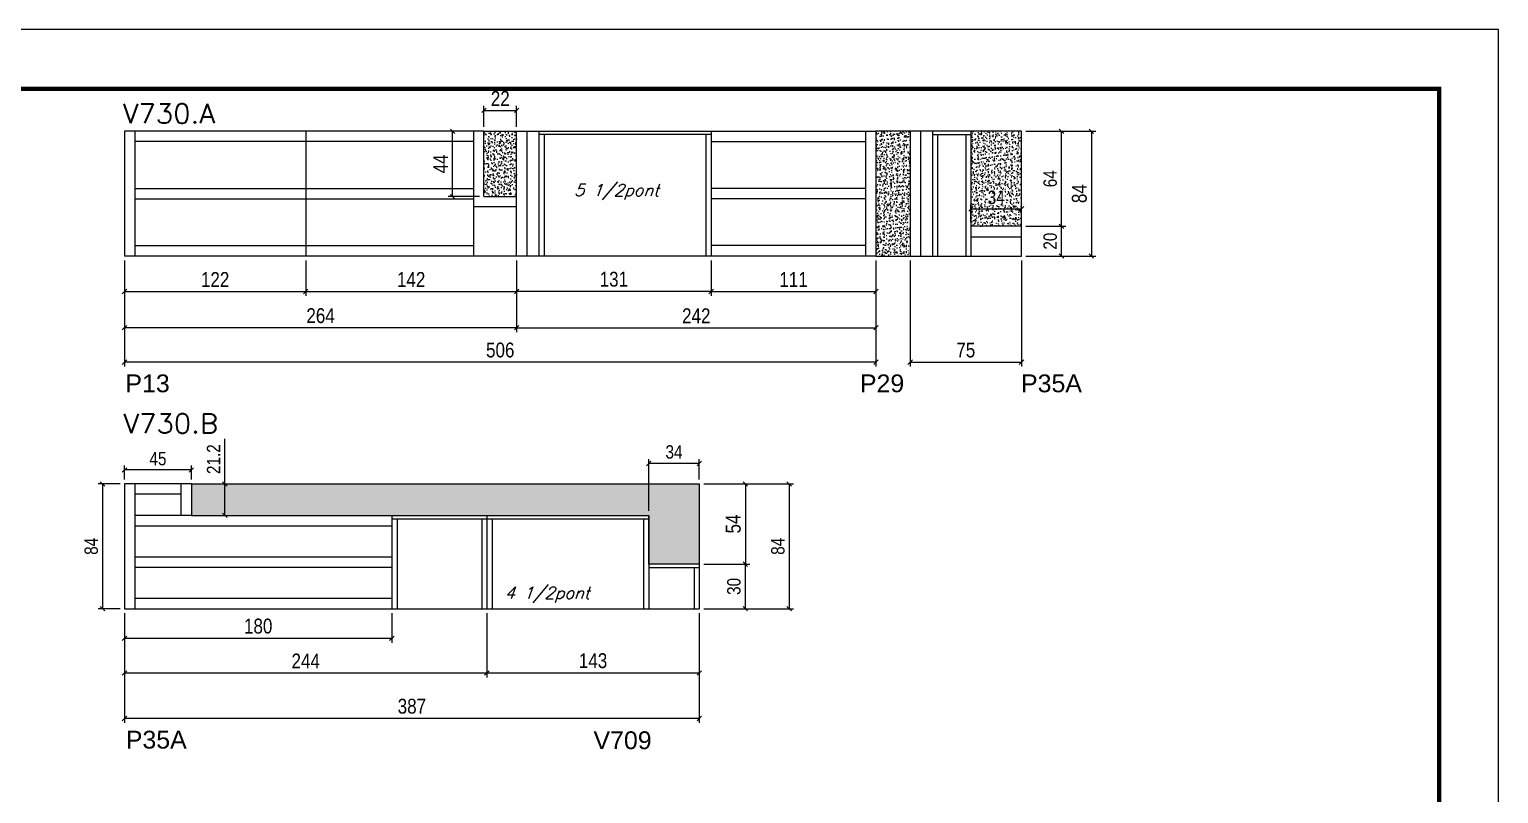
# Model space of a CAD drawing. Extents: x -20960 to -5926, y -2106 to 21915.
# Drawn here: x -8541 to -7552, y 12212 to 12727 of the extents above; entities that cross this region are included whole.
import ezdxf

# ---------------------------------------------------------------- set-up
doc = ezdxf.new("R2010")
doc.units = 0
doc.linetypes.add('DASHED', pattern=[0.75, 0.5, -0.25])
for name, color, linetype in [('5', 5, 'Continuous'), ('COTA', 241, 'Continuous'), ('Painéis', 200, 'Continuous'), ('SARR_2.2x7', 40, 'Continuous'), ('SARR_3.5x7', 81, 'Continuous'), ('texto', 7, 'Continuous')]:
    doc.layers.add(name, color=color, linetype=linetype)
for name, color, linetype, lineweight in [('Folhas', 255, 'Continuous', 9), ('SARRAFO DE PRESSAO', 251, 'DASHED', 9), ('Texto Seção', 7, 'Continuous', 15)]:
    doc.layers.add(name, color=color, linetype=linetype, lineweight=lineweight)
doc.styles.add('COTA TECNICA', font='techl___.ttf', dxfattribs={"height": 10})
doc.styles.add('COTA TECNICA-50', font='techl___.ttf', dxfattribs={"height": 9})
doc.styles.add('REGUA-120', font='ROMANS.shx', dxfattribs={"height": 15})
doc.styles.add('Romans', font='romans.shx')
doc.styles.get("Standard").update_dxf_attribs({"font": 'arial.ttf'})
doc.dimstyles.new('COTA PAINEL-50', dxfattribs={"dimtxt": 9, "dimasz": 3, "dimexe": 3, "dimexo": 3, "dimgap": 3, "dimtad": 1, "dimdec": 1, "dimzin": 12, "dimdsep": 46, "dimtxsty": 'COTA TECNICA-50', "dimblk1": 'OBLIQUE', "dimblk2": 'OBLIQUE', "dimsah": 1, "dimcen": 0.9, "dimclrd": 4, "dimclre": 4, "dimclrt": 240, "dimadec": 1, "dimazin": 3, "dimtfac": 1, "dimtdec": 1, "dimtmove": 0, "dimatfit": 3, "dimfxl": 1, "dimtolj": 1, "dimtzin": 12, "dimarcsym": 0})
doc.dimstyles.new('PAINEL', dxfattribs={"dimtxt": 10, "dimasz": 3, "dimexe": 3, "dimexo": 3, "dimgap": 3, "dimtad": 1, "dimdec": 1, "dimzin": 12, "dimdsep": 46, "dimtxsty": 'COTA TECNICA', "dimblk1": 'OBLIQUE', "dimblk2": 'OBLIQUE', "dimsah": 1, "dimcen": 0.9, "dimclrd": 4, "dimclre": 4, "dimclrt": 240, "dimadec": 1, "dimazin": 3, "dimtfac": 1, "dimtdec": 1, "dimtmove": 0, "dimatfit": 3, "dimfxl": 1, "dimtolj": 1, "dimtzin": 12, "dimarcsym": 0})
pattern_1 = [(50, (-141942.9357, -18452.1367), (5.46554007, -0.47817257), [0.5715, -6.2865]), (355, (-141942.9357, -18452.1367), (-1.05730264, 5.73170536), [0.4572, -5.02921753]), (100.4514447, (-141942.48, -18452.1765), (4.40823741, 5.25353256), [0.48570026, -5.34270734]), (46.1842, (-141942.936, -18450.6127), (8.13237123, -1.26126984), [0.85725, -9.42975]), (96.6355576, (-141942.258, -18450.718), (7.122124, 7.42278374), [0.7285507, -8.01406824]), (351.184151, (-141942.936, -18450.613), (7.122124, 7.42278374), [0.685799, -7.54379196]), (21, (-141942.1737, -18450.9937), (4.54843174, -3.06795595), [0.5715, -6.2865]), (326, (-141942.1737, -18450.9937), (1.85406085, 5.52563898), [0.4572, -5.0292]), (71.451445, (-141941.7947, -18451.2493), (6.40249258, 2.45768307), [0.48570026, -5.34269813]), (37.5, (-141942.9357, -18452.1367), (0.092658098, 2.536651166), [0, -4.96824, 0, -5.1054, 0, -5.04825]), (7.5, (-141942.9357, -18452.1367), (2.004589875, 3.005417245), [0, -2.91084, 0, -4.85394, 0, -1.92405]), (327.5, (-141944.635, -18452.1367), (4.067717855, -0.17186232), [0, -1.905, 0, -5.9436, 0, -7.8867]), (317.5, (-141945.397, -18452.1367), (4.44387544, 0.76279473), [0, -2.4765, 0, -3.94716, 0, -5.6007])]

# ---------------------------------------------------------------- blocks, each defined once
blk = doc.blocks.new('9999999999')
at = {"layer": 'Folhas'}
blk.add_lwpolyline([(98138.98, 34190.21), (99623.98, 34190.21), (99623.98, 35240.21), (98138.98, 35240.21)], close=True, dxfattribs=at)
at = {"layer": 'Folhas', "color": 30, "const_width": 3}
blk.add_lwpolyline([(98213.98, 34230.21), (99583.98, 34230.21), (99583.98, 35200.21), (98213.98, 35200.21)], close=True, dxfattribs=at)
blk = doc.blocks.new('_Oblique')
at = {"color": 0, "linetype": 'ByBlock', "lineweight": -2}
blk.add_line((-0.5, -0.5), (0.5, 0.5), dxfattribs=at)
blk = doc.blocks.new('*D1173')
at = {"layer": 'COTA', "color": 4, "linetype": 'ByBlock', "lineweight": -2, "transparency": 16777216}
for p, q in [((-8477.3, 12571.22), (-8477.3, 12522.91)), ((-8213.3, 12571.22), (-8213.3, 12522.91)), ((-8213.3, 12525.91), (-8477.3, 12525.91))]:
    blk.add_line(p, q, dxfattribs=at)
at = {"layer": 'Defpoints', "color": 0, "linetype": 'ByBlock', "transparency": 16777216}
for p in [(-8477.3, 12574.22), (-8213.3, 12574.22), (-8477.3, 12525.91)]:
    blk.add_point(p, dxfattribs=at)
at = {"layer": 'COTA', "color": 4, "linetype": 'ByBlock', "lineweight": -2, "transparency": 16777216, "xscale": 3, "yscale": 3, "zscale": 3, "rotation": 180}
blk.add_blockref('_Oblique', (-8477.3, 12525.91), dxfattribs=at)
at = {"layer": 'COTA', "color": 4, "linetype": 'ByBlock', "lineweight": -2, "transparency": 16777216, "xscale": 3, "yscale": 3, "zscale": 3}
blk.add_blockref('_Oblique', (-8213.3, 12525.91), dxfattribs=at)
at = {"layer": 'COTA', "color": 240, "linetype": 'ByBlock', "transparency": 16777216, "insert": (-8345.3, 12534.01), "char_height": 10, "attachment_point": 5, "style": 'COTA TECNICA'}
blk.add_mtext('\\A1;264', dxfattribs=at)
blk = doc.blocks.new('*D1174')
at = {"layer": 'COTA', "color": 4, "linetype": 'ByBlock', "lineweight": -2, "transparency": 16777216}
for p, q in [((-8213.3, 12571.22), (-8213.3, 12522.91)), ((-7971.3, 12571.22), (-7971.3, 12522.91)), ((-8213.3, 12525.91), (-7971.3, 12525.91))]:
    blk.add_line(p, q, dxfattribs=at)
at = {"layer": 'Defpoints', "color": 0, "linetype": 'ByBlock', "transparency": 16777216}
for p in [(-8213.3, 12574.22), (-7971.3, 12574.22), (-7971.3, 12525.91)]:
    blk.add_point(p, dxfattribs=at)
at = {"layer": 'COTA', "color": 4, "linetype": 'ByBlock', "lineweight": -2, "transparency": 16777216, "xscale": 3, "yscale": 3, "zscale": 3, "rotation": 180}
blk.add_blockref('_Oblique', (-8213.3, 12525.91), dxfattribs=at)
at = {"layer": 'COTA', "color": 4, "linetype": 'ByBlock', "lineweight": -2, "transparency": 16777216, "xscale": 3, "yscale": 3, "zscale": 3}
blk.add_blockref('_Oblique', (-7971.3, 12525.91), dxfattribs=at)
at = {"layer": 'COTA', "color": 240, "linetype": 'ByBlock', "transparency": 16777216, "insert": (-8092.3, 12533.98), "char_height": 10, "attachment_point": 5, "style": 'COTA TECNICA'}
blk.add_mtext('\\A1;242', dxfattribs=at)
blk = doc.blocks.new('*D1175')
at = {"layer": 'COTA', "color": 4, "linetype": 'ByBlock', "lineweight": -2, "transparency": 16777216}
for p, q in [((-7948.3, 12571.22), (-7948.3, 12499.77)), ((-7873.3, 12571.22), (-7873.3, 12499.77)), ((-7948.3, 12502.77), (-7873.3, 12502.77))]:
    blk.add_line(p, q, dxfattribs=at)
at = {"layer": 'Defpoints', "color": 0, "linetype": 'ByBlock', "transparency": 16777216}
for p in [(-7948.3, 12574.22), (-7873.3, 12574.22), (-7873.3, 12502.77)]:
    blk.add_point(p, dxfattribs=at)
at = {"layer": 'COTA', "color": 4, "linetype": 'ByBlock', "lineweight": -2, "transparency": 16777216, "xscale": 3, "yscale": 3, "zscale": 3, "rotation": 180}
blk.add_blockref('_Oblique', (-7948.3, 12502.77), dxfattribs=at)
at = {"layer": 'COTA', "color": 4, "linetype": 'ByBlock', "lineweight": -2, "transparency": 16777216, "xscale": 3, "yscale": 3, "zscale": 3}
blk.add_blockref('_Oblique', (-7873.3, 12502.77), dxfattribs=at)
at = {"layer": 'COTA', "color": 240, "linetype": 'ByBlock', "transparency": 16777216, "insert": (-7910.8, 12510.88), "char_height": 10, "attachment_point": 5, "style": 'COTA TECNICA'}
blk.add_mtext('\\A1;75', dxfattribs=at)
blk = doc.blocks.new('*D1176')
at = {"layer": 'COTA', "color": 4, "linetype": 'ByBlock', "lineweight": -2, "transparency": 16777216}
for p, q in [((-8477.3, 12571.22), (-8477.3, 12547.34)), ((-8355.3, 12571.22), (-8355.3, 12547.34)), ((-8477.3, 12550.34), (-8355.3, 12550.34))]:
    blk.add_line(p, q, dxfattribs=at)
at = {"layer": 'Defpoints', "color": 0, "linetype": 'ByBlock', "transparency": 16777216}
for p in [(-8477.3, 12574.22), (-8355.3, 12574.22), (-8355.3, 12550.34)]:
    blk.add_point(p, dxfattribs=at)
at = {"layer": 'COTA', "color": 4, "linetype": 'ByBlock', "lineweight": -2, "transparency": 16777216, "xscale": 3, "yscale": 3, "zscale": 3, "rotation": 180}
blk.add_blockref('_Oblique', (-8477.3, 12550.34), dxfattribs=at)
at = {"layer": 'COTA', "color": 4, "linetype": 'ByBlock', "lineweight": -2, "transparency": 16777216, "xscale": 3, "yscale": 3, "zscale": 3}
blk.add_blockref('_Oblique', (-8355.3, 12550.34), dxfattribs=at)
at = {"layer": 'COTA', "color": 240, "linetype": 'ByBlock', "transparency": 16777216, "insert": (-8416.3, 12558.4), "char_height": 10, "attachment_point": 5, "style": 'COTA TECNICA'}
blk.add_mtext('\\A1;122', dxfattribs=at)
blk = doc.blocks.new('*D1177')
at = {"layer": 'COTA', "color": 4, "linetype": 'ByBlock', "lineweight": -2, "transparency": 16777216}
for p, q in [((-8355.3, 12571.22), (-8355.3, 12547.34)), ((-8213.3, 12571.22), (-8213.3, 12547.34)), ((-8355.3, 12550.34), (-8213.3, 12550.34))]:
    blk.add_line(p, q, dxfattribs=at)
at = {"layer": 'Defpoints', "color": 0, "linetype": 'ByBlock', "transparency": 16777216}
for p in [(-8355.3, 12574.22), (-8213.3, 12574.22), (-8213.3, 12550.34)]:
    blk.add_point(p, dxfattribs=at)
at = {"layer": 'COTA', "color": 4, "linetype": 'ByBlock', "lineweight": -2, "transparency": 16777216, "xscale": 3, "yscale": 3, "zscale": 3, "rotation": 180}
blk.add_blockref('_Oblique', (-8355.3, 12550.34), dxfattribs=at)
at = {"layer": 'COTA', "color": 4, "linetype": 'ByBlock', "lineweight": -2, "transparency": 16777216, "xscale": 3, "yscale": 3, "zscale": 3}
blk.add_blockref('_Oblique', (-8213.3, 12550.34), dxfattribs=at)
at = {"layer": 'COTA', "color": 240, "linetype": 'ByBlock', "transparency": 16777216, "insert": (-8284.3, 12558.42), "char_height": 10, "attachment_point": 5, "style": 'COTA TECNICA'}
blk.add_mtext('\\A1;142', dxfattribs=at)
blk = doc.blocks.new('*D1178')
at = {"layer": 'COTA', "color": 4, "linetype": 'ByBlock', "lineweight": -2, "transparency": 16777216}
for p, q in [((-8082.3, 12571.22), (-8082.3, 12547.34)), ((-7971.3, 12571.22), (-7971.3, 12547.34)), ((-8082.3, 12550.34), (-7971.3, 12550.34))]:
    blk.add_line(p, q, dxfattribs=at)
at = {"layer": 'Defpoints', "color": 0, "linetype": 'ByBlock', "transparency": 16777216}
for p in [(-8082.3, 12574.22), (-7971.3, 12574.22), (-7971.3, 12550.34)]:
    blk.add_point(p, dxfattribs=at)
at = {"layer": 'COTA', "color": 4, "linetype": 'ByBlock', "lineweight": -2, "transparency": 16777216, "xscale": 3, "yscale": 3, "zscale": 3, "rotation": 180}
blk.add_blockref('_Oblique', (-8082.3, 12550.34), dxfattribs=at)
at = {"layer": 'COTA', "color": 4, "linetype": 'ByBlock', "lineweight": -2, "transparency": 16777216, "xscale": 3, "yscale": 3, "zscale": 3}
blk.add_blockref('_Oblique', (-7971.3, 12550.34), dxfattribs=at)
at = {"layer": 'COTA', "color": 240, "linetype": 'ByBlock', "transparency": 16777216, "insert": (-8026.8, 12558.4), "char_height": 10, "attachment_point": 5, "style": 'COTA TECNICA'}
blk.add_mtext('\\A1;111', dxfattribs=at)
blk = doc.blocks.new('*D1179')
at = {"layer": 'COTA', "color": 4, "linetype": 'ByBlock', "lineweight": -2, "transparency": 16777216}
for p, q in [((-8213.3, 12571.22), (-8213.3, 12547.34)), ((-8082.3, 12571.22), (-8082.3, 12547.34)), ((-8082.3, 12550.34), (-8213.3, 12550.34))]:
    blk.add_line(p, q, dxfattribs=at)
at = {"layer": 'Defpoints', "color": 0, "linetype": 'ByBlock', "transparency": 16777216}
for p in [(-8213.3, 12574.22), (-8082.3, 12574.22), (-8213.3, 12550.34)]:
    blk.add_point(p, dxfattribs=at)
at = {"layer": 'COTA', "color": 4, "linetype": 'ByBlock', "lineweight": -2, "transparency": 16777216, "xscale": 3, "yscale": 3, "zscale": 3, "rotation": 180}
blk.add_blockref('_Oblique', (-8213.3, 12550.34), dxfattribs=at)
at = {"layer": 'COTA', "color": 4, "linetype": 'ByBlock', "lineweight": -2, "transparency": 16777216, "xscale": 3, "yscale": 3, "zscale": 3}
blk.add_blockref('_Oblique', (-8082.3, 12550.34), dxfattribs=at)
at = {"layer": 'COTA', "color": 240, "linetype": 'ByBlock', "transparency": 16777216, "insert": (-8147.8, 12558.56), "char_height": 10, "attachment_point": 5, "style": 'COTA TECNICA'}
blk.add_mtext('\\A1;131', dxfattribs=at)
blk = doc.blocks.new('*D1180')
at = {"layer": 'COTA', "color": 4, "linetype": 'ByBlock', "lineweight": -2, "transparency": 16777216}
for p, q in [((-8235.3, 12661.22), (-8235.3, 12675.26)), ((-8213.3, 12661.22), (-8213.3, 12675.26)), ((-8235.3, 12672.26), (-8213.3, 12672.26))]:
    blk.add_line(p, q, dxfattribs=at)
at = {"layer": 'Defpoints', "color": 0, "linetype": 'ByBlock', "transparency": 16777216}
for p in [(-8213.3, 12672.26), (-8235.3, 12658.22), (-8213.3, 12658.22)]:
    blk.add_point(p, dxfattribs=at)
at = {"layer": 'COTA', "color": 4, "linetype": 'ByBlock', "lineweight": -2, "transparency": 16777216, "xscale": 3, "yscale": 3, "zscale": 3, "rotation": 180}
blk.add_blockref('_Oblique', (-8235.3, 12672.26), dxfattribs=at)
at = {"layer": 'COTA', "color": 4, "linetype": 'ByBlock', "lineweight": -2, "transparency": 16777216, "xscale": 3, "yscale": 3, "zscale": 3}
blk.add_blockref('_Oblique', (-8213.3, 12672.26), dxfattribs=at)
at = {"layer": 'COTA', "color": 240, "linetype": 'ByBlock', "transparency": 16777216, "insert": (-8224.3, 12680.26), "char_height": 10, "attachment_point": 5, "style": 'COTA TECNICA'}
blk.add_mtext('\\A1;22', dxfattribs=at)
blk = doc.blocks.new('*D1181')
at = {"layer": 'COTA', "color": 4, "linetype": 'ByBlock', "lineweight": -2, "transparency": 16777216}
for p, q in [((-8238.3, 12658.22), (-8259.34, 12658.22)), ((-8256.34, 12614.22), (-8256.34, 12658.22)), ((-8238.3, 12614.22), (-8259.34, 12614.22))]:
    blk.add_line(p, q, dxfattribs=at)
at = {"layer": 'Defpoints', "color": 0, "linetype": 'ByBlock', "transparency": 16777216}
for p in [(-8256.34, 12658.22), (-8235.3, 12658.22), (-8235.3, 12614.22)]:
    blk.add_point(p, dxfattribs=at)
at = {"layer": 'COTA', "color": 4, "linetype": 'ByBlock', "lineweight": -2, "transparency": 16777216, "xscale": 3, "yscale": 3, "zscale": 3}
for p, rotation in [((-8256.34, 12658.22), 90), ((-8256.34, 12614.22), 270)]:
    blk.add_blockref('_Oblique', p, dxfattribs=dict(at, rotation=rotation))
at = {"layer": 'COTA', "color": 240, "linetype": 'ByBlock', "transparency": 16777216, "insert": (-8264.42, 12636.22), "char_height": 10, "attachment_point": 5, "rotation": 90, "style": 'COTA TECNICA'}
blk.add_mtext('\\A1;44', dxfattribs=at)
blk = doc.blocks.new('*D1194')
at = {"layer": 'COTA', "color": 4, "lineweight": -2, "transparency": 16777216}
for p, q in [((-8477.3, 12333.78), (-8477.3, 12259.83)), ((-8090.3, 12333.78), (-8090.3, 12259.83)), ((-8090.3, 12262.83), (-8477.3, 12262.83))]:
    blk.add_line(p, q, dxfattribs=at)
at = {"layer": 'Defpoints', "color": 0, "transparency": 16777216}
for p in [(-8477.3, 12336.78), (-8090.3, 12336.78), (-8477.3, 12262.83)]:
    blk.add_point(p, dxfattribs=at)
at = {"layer": 'COTA', "color": 4, "lineweight": -2, "transparency": 16777216, "xscale": 3, "yscale": 3, "zscale": 3, "rotation": 180}
blk.add_blockref('_Oblique', (-8477.3, 12262.83), dxfattribs=at)
at = {"layer": 'COTA', "color": 4, "lineweight": -2, "transparency": 16777216, "xscale": 3, "yscale": 3, "zscale": 3}
blk.add_blockref('_Oblique', (-8090.3, 12262.83), dxfattribs=at)
at = {"layer": 'COTA', "color": 240, "transparency": 16777216, "insert": (-8283.8, 12271.07), "char_height": 10, "attachment_point": 5, "style": 'COTA TECNICA'}
blk.add_mtext('\\A1;387', dxfattribs=at)
blk = doc.blocks.new('*D1195')
at = {"layer": 'COTA', "color": 4, "lineweight": -2, "transparency": 16777216}
for p, q in [((-8477.3, 12333.78), (-8477.3, 12290.49)), ((-8233.3, 12333.78), (-8233.3, 12290.49)), ((-8477.3, 12293.49), (-8233.3, 12293.49))]:
    blk.add_line(p, q, dxfattribs=at)
at = {"layer": 'Defpoints', "color": 0, "transparency": 16777216}
for p in [(-8477.3, 12336.78), (-8233.3, 12336.78), (-8233.3, 12293.49)]:
    blk.add_point(p, dxfattribs=at)
at = {"layer": 'COTA', "color": 4, "lineweight": -2, "transparency": 16777216, "xscale": 3, "yscale": 3, "zscale": 3, "rotation": 180}
blk.add_blockref('_Oblique', (-8477.3, 12293.49), dxfattribs=at)
at = {"layer": 'COTA', "color": 4, "lineweight": -2, "transparency": 16777216, "xscale": 3, "yscale": 3, "zscale": 3}
blk.add_blockref('_Oblique', (-8233.3, 12293.49), dxfattribs=at)
at = {"layer": 'COTA', "color": 240, "transparency": 16777216, "insert": (-8355.3, 12301.56), "char_height": 10, "attachment_point": 5, "style": 'COTA TECNICA'}
blk.add_mtext('\\A1;244', dxfattribs=at)
blk = doc.blocks.new('*D1196')
at = {"layer": 'COTA', "color": 4, "lineweight": -2, "transparency": 16777216}
for p, q in [((-8233.3, 12333.78), (-8233.3, 12290.49)), ((-8090.3, 12333.78), (-8090.3, 12290.49)), ((-8233.3, 12293.49), (-8090.3, 12293.49))]:
    blk.add_line(p, q, dxfattribs=at)
at = {"layer": 'Defpoints', "color": 0, "transparency": 16777216}
for p in [(-8233.3, 12336.78), (-8090.3, 12336.78), (-8090.3, 12293.49)]:
    blk.add_point(p, dxfattribs=at)
at = {"layer": 'COTA', "color": 4, "lineweight": -2, "transparency": 16777216, "xscale": 3, "yscale": 3, "zscale": 3, "rotation": 180}
blk.add_blockref('_Oblique', (-8233.3, 12293.49), dxfattribs=at)
at = {"layer": 'COTA', "color": 4, "lineweight": -2, "transparency": 16777216, "xscale": 3, "yscale": 3, "zscale": 3}
blk.add_blockref('_Oblique', (-8090.3, 12293.49), dxfattribs=at)
at = {"layer": 'COTA', "color": 240, "transparency": 16777216, "insert": (-8161.8, 12301.71), "char_height": 10, "attachment_point": 5, "style": 'COTA TECNICA'}
blk.add_mtext('\\A1;143', dxfattribs=at)
blk = doc.blocks.new('*D1197')
at = {"layer": 'COTA', "color": 4, "lineweight": -2, "transparency": 16777216}
for p, q in [((-8087.3, 12420.78), (-8056.22, 12420.78)), ((-8059.22, 12420.78), (-8059.22, 12366.78)), ((-8087.3, 12366.78), (-8056.22, 12366.78))]:
    blk.add_line(p, q, dxfattribs=at)
at = {"layer": 'Defpoints', "color": 0, "transparency": 16777216}
for p in [(-8090.3, 12420.78), (-8090.3, 12366.78), (-8059.22, 12366.78)]:
    blk.add_point(p, dxfattribs=at)
at = {"layer": 'COTA', "color": 4, "lineweight": -2, "transparency": 16777216, "xscale": 3, "yscale": 3, "zscale": 3}
for p, rotation in [((-8059.22, 12420.78), 90), ((-8059.22, 12366.78), 270)]:
    blk.add_blockref('_Oblique', p, dxfattribs=dict(at, rotation=rotation))
at = {"layer": 'COTA', "color": 240, "transparency": 16777216, "insert": (-8067.33, 12393.78), "char_height": 10, "attachment_point": 5, "rotation": 90, "style": 'COTA TECNICA'}
blk.add_mtext('\\A1;54', dxfattribs=at)
blk = doc.blocks.new('*D1199')
at = {"layer": 'COTA', "color": 4, "lineweight": -2, "transparency": 16777216}
for p, q in [((-8477.3, 12333.78), (-8477.3, 12313.89)), ((-8297.3, 12333.78), (-8297.3, 12313.89)), ((-8477.3, 12316.89), (-8297.3, 12316.89))]:
    blk.add_line(p, q, dxfattribs=at)
at = {"layer": 'Defpoints', "color": 0, "transparency": 16777216}
for p in [(-8477.3, 12336.78), (-8297.3, 12336.78), (-8297.3, 12316.89)]:
    blk.add_point(p, dxfattribs=at)
at = {"layer": 'COTA', "color": 4, "lineweight": -2, "transparency": 16777216, "xscale": 3, "yscale": 3, "zscale": 3, "rotation": 180}
blk.add_blockref('_Oblique', (-8477.3, 12316.89), dxfattribs=at)
at = {"layer": 'COTA', "color": 4, "lineweight": -2, "transparency": 16777216, "xscale": 3, "yscale": 3, "zscale": 3}
blk.add_blockref('_Oblique', (-8297.3, 12316.89), dxfattribs=at)
at = {"layer": 'COTA', "color": 240, "transparency": 16777216, "insert": (-8387.3, 12325.01), "char_height": 10, "attachment_point": 5, "style": 'COTA TECNICA'}
blk.add_mtext('\\A1;180', dxfattribs=at)
blk = doc.blocks.new('*D1170')
at = {"layer": 'COTA', "color": 4, "lineweight": -2, "ltscale": 25, "transparency": 16777216}
for p, q in [((-8477.3, 12571.22), (-8477.3, 12499.77)), ((-7971.3, 12571.22), (-7971.3, 12499.77)), ((-7971.3, 12502.77), (-8477.3, 12502.77))]:
    blk.add_line(p, q, dxfattribs=at)
at = {"layer": 'Defpoints', "color": 0, "ltscale": 25, "transparency": 16777216}
for p in [(-8477.3, 12574.22), (-7971.3, 12574.22), (-8477.3, 12502.77)]:
    blk.add_point(p, dxfattribs=at)
at = {"layer": 'COTA', "color": 4, "lineweight": -2, "ltscale": 25, "transparency": 16777216, "xscale": 3, "yscale": 3, "zscale": 3, "rotation": 180}
blk.add_blockref('_Oblique', (-8477.3, 12502.77), dxfattribs=at)
at = {"layer": 'COTA', "color": 4, "lineweight": -2, "ltscale": 25, "transparency": 16777216, "xscale": 3, "yscale": 3, "zscale": 3}
blk.add_blockref('_Oblique', (-7971.3, 12502.77), dxfattribs=at)
at = {"layer": 'COTA', "color": 240, "ltscale": 25, "transparency": 16777216, "insert": (-8224.3, 12510.88), "char_height": 10, "attachment_point": 5, "style": 'COTA TECNICA'}
blk.add_mtext('\\A1;506', dxfattribs=at)
blk = doc.blocks.new('*D1200')
at = {"layer": 'COTA', "color": 4, "lineweight": -2, "ltscale": 25, "transparency": 16777216}
for p, q in [((-7870.3, 12658.22), (-7823.21, 12658.22)), ((-7826.21, 12658.22), (-7826.21, 12574.22)), ((-7870.3, 12574.22), (-7823.21, 12574.22))]:
    blk.add_line(p, q, dxfattribs=at)
at = {"layer": 'Defpoints', "color": 0, "ltscale": 25, "transparency": 16777216}
for p in [(-7873.3, 12658.22), (-7873.3, 12574.22), (-7826.21, 12574.22)]:
    blk.add_point(p, dxfattribs=at)
at = {"layer": 'COTA', "color": 4, "lineweight": -2, "ltscale": 25, "transparency": 16777216, "xscale": 3, "yscale": 3, "zscale": 3}
for p, rotation in [((-7826.21, 12658.22), 90), ((-7826.21, 12574.22), 270)]:
    blk.add_blockref('_Oblique', p, dxfattribs=dict(at, rotation=rotation))
at = {"layer": 'COTA', "color": 240, "ltscale": 25, "transparency": 16777216, "insert": (-7834.3, 12616.22), "char_height": 10, "attachment_point": 5, "rotation": 90, "style": 'COTA TECNICA'}
blk.add_mtext('\\A1;84', dxfattribs=at)
blk = doc.blocks.new('*D1182')
at = {"layer": 'COTA', "color": 4, "lineweight": -2, "transparency": 16777216}
for p, q in [((-8087.3, 12420.78), (-8026.73, 12420.78)), ((-8029.73, 12420.78), (-8029.73, 12336.78)), ((-8087.3, 12336.78), (-8026.73, 12336.78))]:
    blk.add_line(p, q, dxfattribs=at)
at = {"layer": 'Defpoints', "color": 0, "transparency": 16777216}
for p in [(-8090.3, 12420.78), (-8090.3, 12336.78), (-8029.73, 12336.78)]:
    blk.add_point(p, dxfattribs=at)
at = {"layer": 'COTA', "color": 4, "lineweight": -2, "transparency": 16777216, "xscale": 3, "yscale": 3, "zscale": 3}
for p, rotation in [((-8029.73, 12420.78), 90), ((-8029.73, 12336.78), 270)]:
    blk.add_blockref('_Oblique', p, dxfattribs=dict(at, rotation=rotation))
at = {"layer": 'COTA', "color": 240, "transparency": 16777216, "insert": (-8037.31, 12378.78), "char_height": 9, "attachment_point": 5, "rotation": 90, "style": 'COTA TECNICA-50'}
blk.add_mtext('\\A1;84', dxfattribs=at)
blk = doc.blocks.new('*D1772')
at = {"layer": 'COTA', "color": 4, "lineweight": -2, "transparency": 16777216}
for p, q in [((-7870.3, 12594.22), (-7843.36, 12594.22)), ((-7846.36, 12574.22), (-7846.36, 12594.22)), ((-7870.3, 12574.22), (-7843.36, 12574.22))]:
    blk.add_line(p, q, dxfattribs=at)
at = {"layer": 'Defpoints', "color": 0, "transparency": 16777216}
for p in [(-7873.3, 12594.22), (-7846.36, 12594.22), (-7873.3, 12574.22)]:
    blk.add_point(p, dxfattribs=at)
at = {"layer": 'COTA', "color": 4, "lineweight": -2, "transparency": 16777216, "xscale": 3, "yscale": 3, "zscale": 3}
for p, rotation in [((-7846.36, 12594.22), 90), ((-7846.36, 12574.22), 270)]:
    blk.add_blockref('_Oblique', p, dxfattribs=dict(at, rotation=rotation))
at = {"layer": 'COTA', "color": 240, "transparency": 16777216, "insert": (-7853.95, 12584.22), "char_height": 9, "attachment_point": 5, "rotation": 90, "style": 'COTA TECNICA-50'}
blk.add_mtext('\\A1;20', dxfattribs=at)
blk = doc.blocks.new('*D1774')
at = {"layer": 'COTA', "color": 4, "lineweight": -2, "transparency": 16777216}
for p, q in [((-7907.3, 12597.22), (-7907.3, 12608.97)), ((-7907.3, 12605.97), (-7873.3, 12605.97)), ((-7873.3, 12597.22), (-7873.3, 12608.97))]:
    blk.add_line(p, q, dxfattribs=at)
at = {"layer": 'Defpoints', "color": 0, "transparency": 16777216}
for p in [(-7873.3, 12605.97), (-7907.3, 12594.22), (-7873.3, 12594.22)]:
    blk.add_point(p, dxfattribs=at)
at = {"layer": 'COTA', "color": 4, "lineweight": -2, "transparency": 16777216, "xscale": 3, "yscale": 3, "zscale": 3, "rotation": 180}
blk.add_blockref('_Oblique', (-7907.3, 12605.97), dxfattribs=at)
at = {"layer": 'COTA', "color": 4, "lineweight": -2, "transparency": 16777216, "xscale": 3, "yscale": 3, "zscale": 3}
blk.add_blockref('_Oblique', (-7873.3, 12605.97), dxfattribs=at)
at = {"layer": 'COTA', "color": 240, "transparency": 16777216, "insert": (-7890.3, 12613.67), "char_height": 9, "attachment_point": 5, "style": 'COTA TECNICA-50'}
blk.add_mtext('\\A1;34', dxfattribs=at)
blk = doc.blocks.new('*D1775')
at = {"layer": 'COTA', "color": 4, "lineweight": -2, "transparency": 16777216}
for p, q in [((-7870.3, 12658.22), (-7843.36, 12658.22)), ((-7846.36, 12594.22), (-7846.36, 12658.22)), ((-7870.3, 12594.22), (-7843.36, 12594.22))]:
    blk.add_line(p, q, dxfattribs=at)
at = {"layer": 'Defpoints', "color": 0, "transparency": 16777216}
for p in [(-7873.3, 12658.22), (-7846.36, 12658.22), (-7873.3, 12594.22)]:
    blk.add_point(p, dxfattribs=at)
at = {"layer": 'COTA', "color": 4, "lineweight": -2, "transparency": 16777216, "xscale": 3, "yscale": 3, "zscale": 3}
for p, rotation in [((-7846.36, 12658.22), 90), ((-7846.36, 12594.22), 270)]:
    blk.add_blockref('_Oblique', p, dxfattribs=dict(at, rotation=rotation))
at = {"layer": 'COTA', "color": 240, "transparency": 16777216, "insert": (-7853.95, 12626.22), "char_height": 9, "attachment_point": 5, "rotation": 90, "style": 'COTA TECNICA-50'}
blk.add_mtext('\\A1;64', dxfattribs=at)
blk = doc.blocks.new('*D1776')
at = {"layer": 'COTA', "color": 4, "lineweight": -2, "transparency": 16777216}
for p, q in [((-8087.3, 12366.78), (-8056.22, 12366.78)), ((-8059.22, 12336.78), (-8059.22, 12366.78)), ((-8087.3, 12336.78), (-8056.22, 12336.78))]:
    blk.add_line(p, q, dxfattribs=at)
at = {"layer": 'Defpoints', "color": 0, "transparency": 16777216}
for p in [(-8090.3, 12366.78), (-8059.22, 12366.78), (-8090.3, 12336.78)]:
    blk.add_point(p, dxfattribs=at)
at = {"layer": 'COTA', "color": 4, "lineweight": -2, "transparency": 16777216, "xscale": 3, "yscale": 3, "zscale": 3}
for p, rotation in [((-8059.22, 12366.78), 90), ((-8059.22, 12336.78), 270)]:
    blk.add_blockref('_Oblique', p, dxfattribs=dict(at, rotation=rotation))
at = {"layer": 'COTA', "color": 240, "transparency": 16777216, "insert": (-8066.92, 12351.78), "char_height": 9, "attachment_point": 5, "rotation": 90, "style": 'COTA TECNICA-50'}
blk.add_mtext('\\A1;30', dxfattribs=at)
blk = doc.blocks.new('*D1777')
at = {"layer": 'COTA', "color": 4, "lineweight": -2, "transparency": 16777216}
for p, q in [((-8124.3, 12402.58), (-8124.3, 12437.56)), ((-8090.3, 12423.78), (-8090.3, 12437.56)), ((-8090.3, 12434.56), (-8124.3, 12434.56))]:
    blk.add_line(p, q, dxfattribs=at)
at = {"layer": 'Defpoints', "color": 0, "transparency": 16777216}
for p in [(-8124.3, 12434.56), (-8090.3, 12420.78), (-8124.3, 12399.58)]:
    blk.add_point(p, dxfattribs=at)
at = {"layer": 'COTA', "color": 4, "lineweight": -2, "transparency": 16777216, "xscale": 3, "yscale": 3, "zscale": 3, "rotation": 180}
blk.add_blockref('_Oblique', (-8124.3, 12434.56), dxfattribs=at)
at = {"layer": 'COTA', "color": 4, "lineweight": -2, "transparency": 16777216, "xscale": 3, "yscale": 3, "zscale": 3}
blk.add_blockref('_Oblique', (-8090.3, 12434.56), dxfattribs=at)
at = {"layer": 'COTA', "color": 240, "transparency": 16777216, "insert": (-8107.3, 12442.26), "char_height": 9, "attachment_point": 5, "style": 'COTA TECNICA-50'}
blk.add_mtext('\\A1;34', dxfattribs=at)
blk = doc.blocks.new('*D1779')
at = {"layer": 'COTA', "color": 4, "lineweight": -2, "transparency": 16777216}
for p, q in [((-8480.3, 12420.78), (-8495.12, 12420.78)), ((-8492.12, 12420.78), (-8492.12, 12336.78)), ((-8480.3, 12336.78), (-8495.12, 12336.78))]:
    blk.add_line(p, q, dxfattribs=at)
at = {"layer": 'Defpoints', "color": 0, "transparency": 16777216}
for p in [(-8477.3, 12420.78), (-8492.12, 12336.78), (-8477.3, 12336.78)]:
    blk.add_point(p, dxfattribs=at)
at = {"layer": 'COTA', "color": 4, "lineweight": -2, "transparency": 16777216, "xscale": 3, "yscale": 3, "zscale": 3}
for p, rotation in [((-8492.12, 12420.78), 90), ((-8492.12, 12336.78), 270)]:
    blk.add_blockref('_Oblique', p, dxfattribs=dict(at, rotation=rotation))
at = {"layer": 'COTA', "color": 240, "transparency": 16777216, "insert": (-8499.7, 12378.78), "char_height": 9, "attachment_point": 5, "rotation": 90, "style": 'COTA TECNICA-50'}
blk.add_mtext('\\A1;84', dxfattribs=at)
blk = doc.blocks.new('*D1780')
at = {"layer": 'COTA', "color": 4, "lineweight": -2, "transparency": 16777216}
for p, q in [((-8409.8, 12420.78), (-8409.8, 12451.13)), ((-8429.3, 12420.78), (-8406.8, 12420.78)), ((-8409.8, 12399.58), (-8409.8, 12420.78)), ((-8429.3, 12399.58), (-8406.8, 12399.58))]:
    blk.add_line(p, q, dxfattribs=at)
at = {"layer": 'Defpoints', "color": 0, "transparency": 16777216}
for p in [(-8432.3, 12420.78), (-8432.3, 12399.58), (-8409.8, 12399.58)]:
    blk.add_point(p, dxfattribs=at)
at = {"layer": 'COTA', "color": 4, "lineweight": -2, "transparency": 16777216, "xscale": 3, "yscale": 3, "zscale": 3}
for p, rotation in [((-8409.8, 12420.78), 90), ((-8409.8, 12399.58), 270)]:
    blk.add_blockref('_Oblique', p, dxfattribs=dict(at, rotation=rotation))
at = {"layer": 'COTA', "color": 240, "transparency": 16777216, "insert": (-8417.36, 12437.46), "char_height": 9, "attachment_point": 5, "rotation": 90, "style": 'COTA TECNICA-50'}
blk.add_mtext('\\A1;21.2', dxfattribs=at)
blk = doc.blocks.new('*D1781')
at = {"layer": 'COTA', "color": 4, "lineweight": -2, "transparency": 16777216}
for p, q in [((-8477.3, 12423.78), (-8477.3, 12433.16)), ((-8432.3, 12430.16), (-8477.3, 12430.16)), ((-8432.3, 12423.78), (-8432.3, 12433.16))]:
    blk.add_line(p, q, dxfattribs=at)
at = {"layer": 'Defpoints', "color": 0, "transparency": 16777216}
for p in [(-8477.3, 12430.16), (-8477.3, 12420.78), (-8432.3, 12420.78)]:
    blk.add_point(p, dxfattribs=at)
at = {"layer": 'COTA', "color": 4, "lineweight": -2, "transparency": 16777216, "xscale": 3, "yscale": 3, "zscale": 3, "rotation": 180}
blk.add_blockref('_Oblique', (-8477.3, 12430.16), dxfattribs=at)
at = {"layer": 'COTA', "color": 4, "lineweight": -2, "transparency": 16777216, "xscale": 3, "yscale": 3, "zscale": 3}
blk.add_blockref('_Oblique', (-8432.3, 12430.16), dxfattribs=at)
at = {"layer": 'COTA', "color": 240, "transparency": 16777216, "insert": (-8454.8, 12437.76), "char_height": 9, "attachment_point": 5, "style": 'COTA TECNICA-50'}
blk.add_mtext('\\A1;45', dxfattribs=at)

msp = doc.modelspace()

# ---------------------------------------------------------------- hatches: boundary and pattern name
at = {"layer": 'COTA', "linetype": 'ByBlock'}
h = msp.add_hatch(dxfattribs=at)
h.set_pattern_fill('AR-CONC', color=256, scale=0.03)
h.set_pattern_definition(pattern_1)
h.paths.add_polyline_path([(-8235.3, 12614.22), (-8213.3, 12614.22), (-8213.3, 12658.22), (-8235.3, 12658.22)])
h = msp.add_hatch(dxfattribs=at)
h.set_pattern_fill('AR-CONC', color=256, scale=0.03)
h.set_pattern_definition(pattern_1)
h.paths.add_polyline_path([(-7971.3, 12574.22), (-7948.3, 12574.22), (-7948.3, 12658.22), (-7971.3, 12658.22)])
h = msp.add_hatch(dxfattribs=at)
h.set_pattern_fill('AR-CONC', color=256, scale=0.03)
h.paths.add_polyline_path([(-7873.3, 12658.22), (-7907.3, 12658.22), (-7907.3, 12594.22), (-7873.3, 12594.22)])
h = msp.add_hatch(dxfattribs=at)
h.set_pattern_fill('AR-CONC', color=256, scale=0.03)
h.set_pattern_definition([(50, (-146320.2804, -15826.482), (5.46554007, -0.47817257), [0.5715, -6.2865]), (355, (-146320.2804, -15826.482), (-1.05730264, 5.73170536), [0.4572, -5.02921753]), (100.4514447, (-146319.825, -15826.5216), (4.40823741, 5.25353256), [0.48570026, -5.34270734]), (46.1842, (-146320.2804, -15824.958), (8.13237123, -1.26126984), [0.85725, -9.42975]), (96.6355576, (-146319.603, -15825.063), (7.122124, 7.42278374), [0.7285507, -8.01406824]), (351.184151, (-146320.28, -15824.958), (7.122124, 7.42278374), [0.685799, -7.54379196]), (21, (-146319.5184, -15825.339), (4.54843174, -3.06795595), [0.5715, -6.2865]), (326, (-146319.5184, -15825.339), (1.85406085, 5.52563898), [0.4572, -5.0292]), (71.451445, (-146319.1393, -15825.5944), (6.40249258, 2.45768307), [0.48570026, -5.34269813]), (37.5, (-146320.2804, -15826.4818), (0.092658098, 2.536651166), [0, -4.96824, 0, -5.1054, 0, -5.04825]), (7.5, (-146320.2804, -15826.4818), (2.004589875, 3.005417245), [0, -2.91084, 0, -4.85394, 0, -1.92405]), (327.5, (-146321.9796, -15826.4818), (4.067717855, -0.17186232), [0, -1.905, 0, -5.9436, 0, -7.8867]), (317.5, (-146322.7416, -15826.4818), (4.44387544, 0.76279473), [0, -2.4765, 0, -3.94716, 0, -5.6007])])
h.paths.add_polyline_path([(-8432.3, 12399.58), (-8124.3, 12399.58), (-8124.3, 12366.78), (-8090.3, 12366.78), (-8090.3, 12420.78), (-8432.3, 12420.78)])

# ---------------------------------------------------------------- linework, layer by layer
for p, q in [((-8235.3, 12658.22), (-8213.3, 12658.22)), ((-7948.3, 12658.22), (-7971.3, 12658.22)), ((-7873.3, 12658.22), (-7907.3, 12658.22)), ((-7873.3, 12658.22), (-7873.3, 12658.22)), ((-7873.3, 12594.22), (-7873.3, 12658.22)), ((-7971.3, 12574.22), (-7948.3, 12574.22)), ((-8432.3, 12420.78), (-8090.3, 12420.78)), ((-8090.3, 12420.78), (-8090.3, 12366.78))]:
    msp.add_line(p, q, dxfattribs=at)
at = {"layer": 'Painéis', "linetype": 'ByBlock'}
for p, q in [((-8477.3, 12658.22), (-8477.3, 12574.22)), ((-8235.3, 12658.22), (-8477.3, 12658.22)), ((-8355.3, 12658.22), (-8355.3, 12574.22)), ((-8235.3, 12614.22), (-8235.3, 12658.22)), ((-8213.3, 12574.22), (-8213.3, 12658.22)), ((-8213.3, 12658.22), (-7971.3, 12658.22)), ((-7971.3, 12658.22), (-7971.3, 12574.22)), ((-7948.3, 12658.22), (-7948.3, 12574.22)), ((-7907.3, 12658.22), (-7948.3, 12658.22)), ((-7907.3, 12658.22), (-7907.3, 12594.22)), ((-8235.3, 12614.22), (-8213.3, 12614.22)), ((-7873.3, 12594.22), (-7907.3, 12594.22)), ((-7873.3, 12574.22), (-7873.3, 12594.22)), ((-7971.3, 12574.22), (-8477.3, 12574.22)), ((-7948.3, 12574.22), (-7873.3, 12574.22))]:
    msp.add_line(p, q, dxfattribs=at)
at = {"layer": 'Painéis'}
for p, q in [((-8477.3, 12420.78), (-8477.3, 12336.78)), ((-8432.3, 12420.78), (-8477.3, 12420.78)), ((-8432.3, 12420.78), (-8432.3, 12399.58)), ((-8432.3, 12399.58), (-8124.3, 12399.58)), ((-8233.3, 12399.58), (-8233.3, 12336.78)), ((-8124.3, 12366.78), (-8124.3, 12399.58)), ((-8090.3, 12366.78), (-8124.3, 12366.78)), ((-8090.3, 12366.78), (-8090.3, 12336.78)), ((-8477.3, 12336.78), (-8090.3, 12336.78))]:
    msp.add_line(p, q, dxfattribs=at)
at = {"layer": 'SARR_2.2x7', "linetype": 'Continuous'}
for p, q in [((-8470.3, 12658.22), (-8470.3, 12574.22)), ((-8242.3, 12658.22), (-8242.3, 12574.22)), ((-8206.3, 12658.22), (-8206.3, 12574.22)), ((-8082.3, 12656.02), (-8198.3, 12656.02)), ((-7978.3, 12658.22), (-7978.3, 12574.22)), ((-7941.3, 12658.22), (-7941.3, 12574.22)), ((-7933.3, 12656.02), (-7907.3, 12656.02)), ((-8242.3, 12651.22), (-8470.3, 12651.22)), ((-8082.3, 12651.22), (-7978.3, 12651.22)), ((-8470.3, 12619.72), (-8242.3, 12619.72)), ((-7978.3, 12619.72), (-8082.3, 12619.72)), ((-8470.3, 12612.72), (-8242.3, 12612.72)), ((-8213.3, 12607.22), (-8242.3, 12607.22)), ((-7978.3, 12612.72), (-8082.3, 12612.72)), ((-7907.3, 12587.22), (-7873.3, 12587.22)), ((-8470.3, 12581.22), (-8242.3, 12581.22)), ((-7978.3, 12581.22), (-8082.3, 12581.22)), ((-8470.3, 12420.78), (-8470.3, 12336.78)), ((-8439.3, 12420.78), (-8439.3, 12399.58)), ((-8439.3, 12413.78), (-8470.3, 12413.78)), ((-8432.3, 12399.58), (-8470.3, 12399.58)), ((-8297.3, 12397.38), (-8124.3, 12397.38)), ((-8470.3, 12392.58), (-8297.3, 12392.58)), ((-8470.3, 12371.68), (-8297.3, 12371.68)), ((-8470.3, 12364.68), (-8297.3, 12364.68)), ((-8124.3, 12364.58), (-8090.3, 12364.58)), ((-8470.3, 12343.78), (-8297.3, 12343.78))]:
    msp.add_line(p, q, dxfattribs=at)
at = {"layer": 'SARR_3.5x7'}
for p, q in [((-8198.3, 12658.22), (-8198.3, 12574.22)), ((-8194.8, 12656.02), (-8194.8, 12574.22)), ((-8085.8, 12656.02), (-8085.8, 12574.22)), ((-8082.3, 12658.22), (-8082.3, 12574.22)), ((-7933.3, 12658.22), (-7933.3, 12574.22)), ((-7929.8, 12656.02), (-7929.8, 12574.22)), ((-7910.8, 12656.02), (-7910.8, 12574.22)), ((-7907.3, 12658.22), (-7907.3, 12574.22)), ((-8297.3, 12399.58), (-8297.3, 12336.78)), ((-8293.8, 12397.38), (-8293.8, 12336.78)), ((-8236.8, 12397.38), (-8236.8, 12336.78)), ((-8229.8, 12397.38), (-8229.8, 12336.78)), ((-8127.8, 12397.38), (-8127.8, 12336.78)), ((-8124.3, 12399.58), (-8124.3, 12336.78)), ((-8093.8, 12364.58), (-8093.8, 12336.78))]:
    msp.add_line(p, q, dxfattribs=at)

# ---------------------------------------------------------------- block references
at = {"layer": 'SARRAFO DE PRESSAO', "color": 6, "linetype": 'ByBlock'}
msp.add_blockref('9999999999', (-107175.98, -22513.42), dxfattribs=at)

# ---------------------------------------------------------------- texts
at = {"layer": '5', "linetype": 'Continuous'}
for s, p in [('P13', (-8476.69, 12482.49)), ('P29', (-7982.08, 12482.49)), ('P35A', (-7873.59, 12482.49)), ('P35A', (-8476.44, 12242.61)), ('V709', (-8161.5, 12242.22))]:
    msp.add_text(s, height=12, rotation=359.99996, dxfattribs=at).set_placement(p)
at = {"layer": 'texto', "color": 2, "char_height": 8, "attachment_point": 5, "style": 'Romans'}
for s, insert in [('{\\Q19;\\C256;5 1/2pont}', (-8146, 12617.28)), ('{\\Q19;\\C256;4 1/2pont}', (-8192.7, 12346.12))]:
    msp.add_mtext(s, dxfattribs=dict(at, insert=insert))
at = {"layer": 'Texto Seção', "style": 'REGUA-120', "width": 1.05}
for s, p in [('V730.A', (-8478.45, 12663.58)), ('V730.B', (-8478.05, 12454.96))]:
    msp.add_text(s, height=13, dxfattribs=at).set_placement(p)

# ---------------------------------------------------------------- dimensions: what is measured, and where the dimension line sits
at = {"layer": 'COTA', "linetype": 'ByBlock'}
for base, p1, p2, picture, middle in [((-8213.3, 12672.26), (-8235.3, 12658.22), (-8213.3, 12658.22), '*D1180', (-8224.3, 12680.26)), ((-8477.3, 12525.91), (-8213.3, 12574.22), (-8477.3, 12574.22), '*D1173', (-8345.3, 12534.01)), ((-8355.3, 12550.34), (-8477.3, 12574.22), (-8355.3, 12574.22), '*D1176', (-8416.3, 12558.4)), ((-7971.3, 12525.91), (-8213.3, 12574.22), (-7971.3, 12574.22), '*D1174', (-8092.3, 12533.98)), ((-7971.3, 12550.34), (-8082.3, 12574.22), (-7971.3, 12574.22), '*D1178', (-8026.8, 12558.4)), ((-7873.3, 12502.77), (-7948.3, 12574.22), (-7873.3, 12574.22), '*D1175', (-7910.8, 12510.88))]:
    dim = msp.add_linear_dim(base=base, p1=p1, p2=p2, dimstyle='PAINEL', dxfattribs=at)
    dim.commit()
    dim.dimension.update_dxf_attribs({"geometry": picture, "text_midpoint": middle})
dim = msp.add_linear_dim(base=(-8256.34, 12658.22), p1=(-8235.3, 12614.22), p2=(-8235.3, 12658.22), angle=90, dimstyle='PAINEL', dxfattribs=at)
dim.commit()
dim.dimension.update_dxf_attribs({"geometry": '*D1181', "text_midpoint": (-8264.42, 12636.22)})
at = {"layer": 'COTA', "ltscale": 25}
dim = msp.add_linear_dim(base=(-7826.21, 12574.22), p1=(-7873.3, 12658.22), p2=(-7873.3, 12574.22), angle=90, dimstyle='PAINEL', dxfattribs=at)
dim.commit()
dim.dimension.update_dxf_attribs({"geometry": '*D1200', "text_midpoint": (-7834.3, 12616.22)})
at = {"layer": 'COTA'}
for base, p1, p2, picture, middle in [((-7846.36, 12658.22), (-7873.3, 12594.22), (-7873.3, 12658.22), '*D1775', (-7853.95, 12626.22)), ((-7846.36, 12594.22), (-7873.3, 12574.22), (-7873.3, 12594.22), '*D1772', (-7853.95, 12584.22)), ((-8492.12, 12336.78), (-8477.3, 12420.78), (-8477.3, 12336.78), '*D1779', (-8499.7, 12378.78)), ((-8059.22, 12366.78), (-8090.3, 12336.78), (-8090.3, 12366.78), '*D1776', (-8066.92, 12351.78))]:
    dim = msp.add_linear_dim(base=base, p1=p1, p2=p2, angle=90, dimstyle='COTA PAINEL-50', dxfattribs=at)
    dim.commit()
    dim.dimension.update_dxf_attribs({"geometry": picture, "text_midpoint": middle})
for base, p1, p2, dimstyle, picture, middle in [((-7873.3, 12605.97), (-7907.3, 12594.22), (-7873.3, 12594.22), 'COTA PAINEL-50', '*D1774', (-7890.3, 12613.67)), ((-8477.3, 12430.16), (-8432.3, 12420.78), (-8477.3, 12420.78), 'COTA PAINEL-50', '*D1781', (-8454.8, 12437.76)), ((-8477.3, 12262.83), (-8090.3, 12336.78), (-8477.3, 12336.78), 'PAINEL', '*D1194', (-8283.8, 12271.07)), ((-8233.3, 12293.49), (-8477.3, 12336.78), (-8233.3, 12336.78), 'PAINEL', '*D1195', (-8355.3, 12301.56)), ((-8297.3, 12316.89), (-8477.3, 12336.78), (-8297.3, 12336.78), 'PAINEL', '*D1199', (-8387.3, 12325.01))]:
    dim = msp.add_linear_dim(base=base, p1=p1, p2=p2, dimstyle=dimstyle, dxfattribs=at)
    dim.commit()
    dim.dimension.update_dxf_attribs({"geometry": picture, "text_midpoint": middle})
at = {"layer": 'COTA', "ltscale": 25}
dim = msp.add_linear_dim(base=(-8477.3, 12502.77), p1=(-7971.3, 12574.22), p2=(-8477.3, 12574.22), dimstyle='PAINEL', dxfattribs=at)
dim.commit()
dim.dimension.update_dxf_attribs({"geometry": '*D1170', "text_midpoint": (-8224.3, 12510.88)})
at = {"layer": 'COTA', "linetype": 'ByBlock'}
for p1, picture, middle in [((-8355.3, 12574.22), '*D1177', (-8284.3, 12558.42)), ((-8082.3, 12574.22), '*D1179', (-8147.8, 12558.56))]:
    dim = msp.add_linear_dim(base=(-8213.3, 12550.34), p1=p1, p2=(-8213.3, 12574.22), dimstyle='PAINEL', override={"dimtmove": 1}, dxfattribs=at)
    dim.commit()
    dim.dimension.update_dxf_attribs({"geometry": picture, "text_midpoint": middle})
at = {"layer": 'COTA'}
for base, p1, p2, dimstyle, picture, middle in [((-8409.8, 12399.58), (-8432.3, 12420.78), (-8432.3, 12399.58), 'COTA PAINEL-50', '*D1780', (-8409.8, 12437.46)), ((-8059.22, 12366.78), (-8090.3, 12420.78), (-8090.3, 12366.78), 'PAINEL', '*D1197', (-8059.22, 12393.78))]:
    dim = msp.add_linear_dim(base=base, p1=p1, p2=p2, angle=90, dimstyle=dimstyle, dxfattribs=at)
    dim.commit()
    dim.dimension.update_dxf_attribs({"geometry": picture, "text_midpoint": middle, "dimtype": 160})
dim = msp.add_linear_dim(base=(-8124.3, 12434.56), p1=(-8090.3, 12420.78), p2=(-8124.3, 12399.58), dimstyle='COTA PAINEL-50', dxfattribs=at)
dim.commit()
dim.dimension.update_dxf_attribs({"geometry": '*D1777', "text_midpoint": (-8107.3, 12434.56), "dimtype": 160})
at = {"layer": 'COTA', "color": 1}
dim = msp.add_linear_dim(base=(-8029.73, 12336.78), p1=(-8090.3, 12420.78), p2=(-8090.3, 12336.78), angle=90, dimstyle='COTA PAINEL-50', dxfattribs=at)
dim.commit()
dim.dimension.update_dxf_attribs({"geometry": '*D1182', "text_midpoint": (-8037.31, 12378.78)})
at = {"layer": 'COTA'}
dim = msp.add_linear_dim(base=(-8090.3, 12293.49), p1=(-8233.3, 12336.78), p2=(-8090.3, 12336.78), dimstyle='PAINEL', override={"dimtmove": 1}, dxfattribs=at)
dim.commit()
dim.dimension.update_dxf_attribs({"geometry": '*D1196', "text_midpoint": (-8161.8, 12301.71)})

doc.saveas('drawing.dxf')
